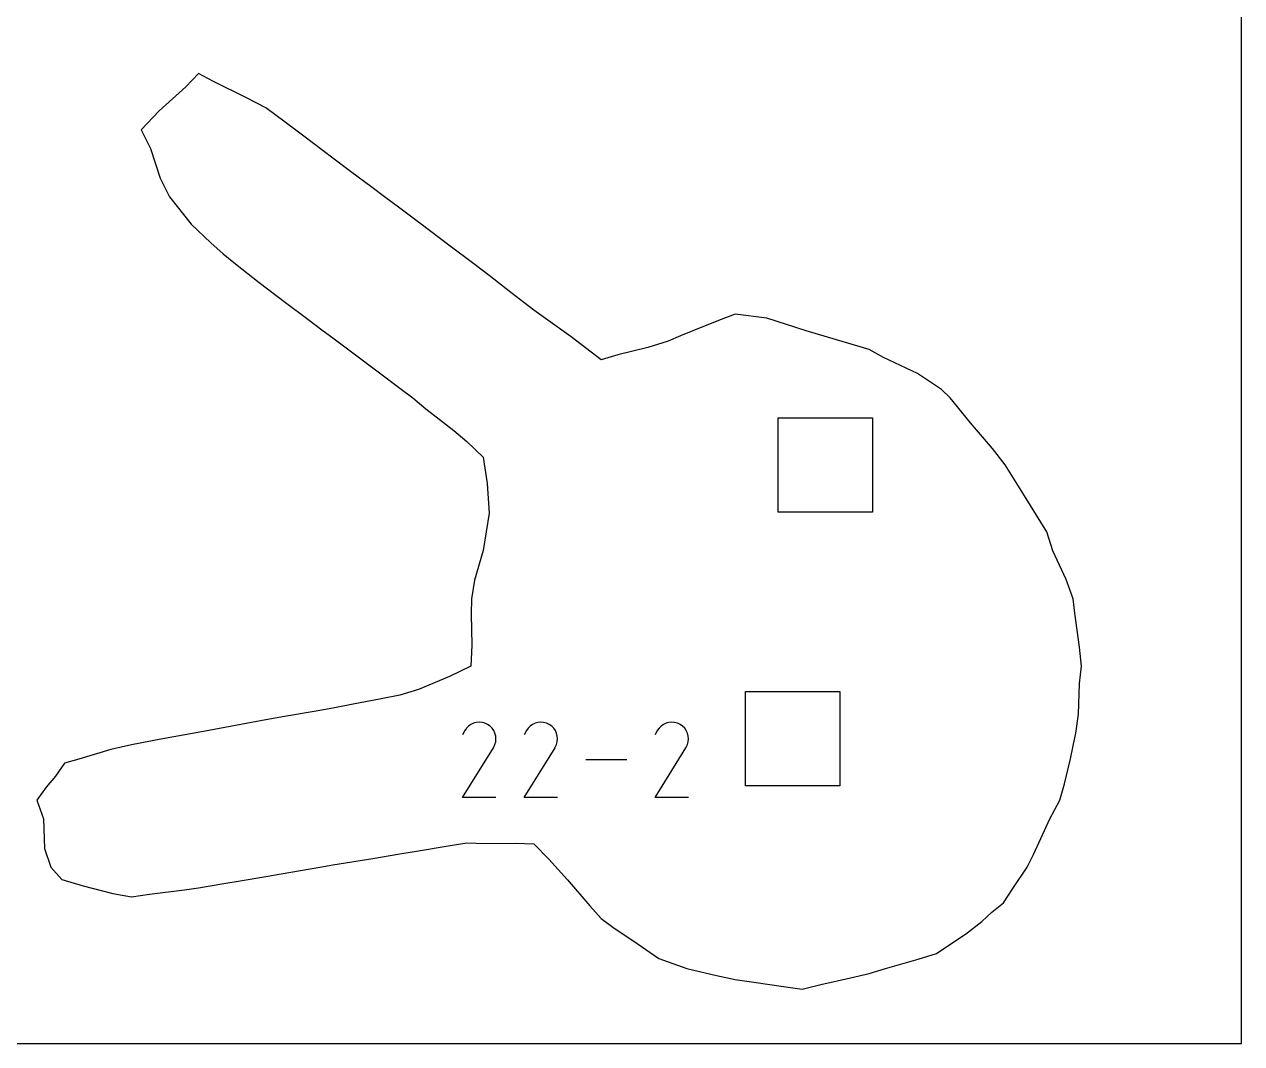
# Model space of a CAD drawing. Extents: x 0 to 12.2, y 0 to 12.
# Drawn here: x 9.935 to 12, y 0 to 1.73 of the extents above; entities that cross this region are included whole.
import ezdxf

# ---------------------------------------------------------------- set-up
doc = ezdxf.new("R2010")
doc.units = 0

msp = doc.modelspace()

# ---------------------------------------------------------------- linework, layer by layer
at = {"layer": 'annotation', "color": 1}
for p, q in [((10.688496, 0.538988), (10.684954, 0.535493)), ((10.692521, 0.541763), (10.688496, 0.538988)), ((10.69692, 0.543791), (10.692521, 0.541763)), ((10.701586, 0.545043), (10.69692, 0.543791)), ((10.706411, 0.545491), (10.701586, 0.545043)), ((10.711287, 0.545107), (10.706411, 0.545491)), ((10.716106, 0.543863), (10.711287, 0.545107)), ((10.720761, 0.541732), (10.716106, 0.543863)), ((10.724924, 0.538776), (10.720761, 0.541732)), ((10.720761, 0.541732), (10.720761, 0.541732)), ((10.728405, 0.535228), (10.724924, 0.538776)), ((10.79303, 0.538988), (10.789487, 0.535493)), ((10.797055, 0.541763), (10.79303, 0.538988)), ((10.801454, 0.543791), (10.797055, 0.541763)), ((10.80612, 0.545043), (10.801454, 0.543791)), ((10.810944, 0.545491), (10.80612, 0.545043)), ((10.81582, 0.545107), (10.810944, 0.545491)), ((10.820639, 0.543863), (10.81582, 0.545107)), ((10.825294, 0.541732), (10.820639, 0.543863)), ((10.829458, 0.538776), (10.825294, 0.541732)), ((10.825294, 0.541732), (10.825294, 0.541732)), ((10.832939, 0.535228), (10.829458, 0.538776)), ((11.015176, 0.538988), (11.011634, 0.535493)), ((11.019201, 0.541763), (11.015176, 0.538988)), ((11.0236, 0.543791), (11.019201, 0.541763)), ((11.028266, 0.545043), (11.0236, 0.543791)), ((11.03309, 0.545491), (11.028266, 0.545043)), ((11.037966, 0.545107), (11.03309, 0.545491)), ((11.042786, 0.543863), (11.037966, 0.545107)), ((11.04744, 0.541732), (11.042786, 0.543863)), ((11.051604, 0.538776), (11.04744, 0.541732)), ((11.04744, 0.541732), (11.04744, 0.541732)), ((11.055085, 0.535228), (11.051604, 0.538776)), ((10.682001, 0.531306), (10.678281, 0.524169)), ((10.684954, 0.535493), (10.682001, 0.531306)), ((10.731173, 0.531198), (10.728405, 0.535228)), ((10.733196, 0.526794), (10.731173, 0.531198)), ((10.734445, 0.522125), (10.733196, 0.526794)), ((10.734887, 0.517299), (10.734445, 0.522125)), ((10.734492, 0.512426), (10.734887, 0.517299)), ((10.786535, 0.531306), (10.782814, 0.524169)), ((10.789487, 0.535493), (10.786535, 0.531306)), ((10.835706, 0.531198), (10.832939, 0.535228)), ((10.83773, 0.526794), (10.835706, 0.531198)), ((10.838978, 0.522125), (10.83773, 0.526794)), ((10.83942, 0.517299), (10.838978, 0.522125)), ((10.839025, 0.512426), (10.83942, 0.517299)), ((11.008681, 0.531306), (11.00496, 0.524169)), ((11.011634, 0.535493), (11.008681, 0.531306)), ((11.057853, 0.531198), (11.055085, 0.535228)), ((11.059876, 0.526794), (11.057853, 0.531198)), ((11.061124, 0.522125), (11.059876, 0.526794)), ((11.061566, 0.517299), (11.061124, 0.522125)), ((11.061172, 0.512426), (11.061566, 0.517299)), ((10.6782, 0.4179), (10.730563, 0.502196)), ((10.730563, 0.502196), (10.730625, 0.502274)), ((10.730563, 0.502196), (10.730563, 0.502196)), ((10.730625, 0.502274), (10.730685, 0.502352)), ((10.730685, 0.502352), (10.730743, 0.502431)), ((10.730743, 0.502431), (10.730799, 0.502513)), ((10.730799, 0.502513), (10.730854, 0.502597)), ((10.730854, 0.502597), (10.730908, 0.502684)), ((10.730908, 0.502684), (10.730961, 0.502775)), ((10.730961, 0.502775), (10.731014, 0.502871)), ((10.731014, 0.502871), (10.731067, 0.502972)), ((10.731067, 0.502972), (10.733229, 0.507615)), ((10.731067, 0.502972), (10.731067, 0.502972)), ((10.733229, 0.507615), (10.734492, 0.512426)), ((10.782734, 0.4179), (10.835096, 0.502196)), ((10.835096, 0.502196), (10.835159, 0.502274)), ((10.835096, 0.502196), (10.835096, 0.502196)), ((10.835159, 0.502274), (10.835219, 0.502352)), ((10.835219, 0.502352), (10.835277, 0.502431)), ((10.835277, 0.502431), (10.835333, 0.502513)), ((10.835333, 0.502513), (10.835387, 0.502597)), ((10.835387, 0.502597), (10.835441, 0.502684)), ((10.835441, 0.502684), (10.835494, 0.502775)), ((10.835494, 0.502775), (10.835547, 0.502871)), ((10.835547, 0.502871), (10.8356, 0.502972)), ((10.8356, 0.502972), (10.837762, 0.507615)), ((10.8356, 0.502972), (10.8356, 0.502972)), ((10.837762, 0.507615), (10.839025, 0.512426)), ((11.00488, 0.4179), (11.057242, 0.502196)), ((11.057242, 0.502196), (11.057305, 0.502274)), ((11.057242, 0.502196), (11.057242, 0.502196)), ((11.057305, 0.502274), (11.057365, 0.502352)), ((11.057365, 0.502352), (11.057423, 0.502431)), ((11.057423, 0.502431), (11.057479, 0.502513)), ((11.057479, 0.502513), (11.057534, 0.502597)), ((11.057534, 0.502597), (11.057587, 0.502684)), ((11.057587, 0.502684), (11.05764, 0.502775)), ((11.05764, 0.502775), (11.057693, 0.502871)), ((11.057693, 0.502871), (11.057746, 0.502972)), ((11.057746, 0.502972), (11.059909, 0.507615)), ((11.057746, 0.502972), (11.057746, 0.502972)), ((11.059909, 0.507615), (11.061172, 0.512426)), ((10.957035, 0.481697), (10.88727, 0.481697)), ((10.734867, 0.4179), (10.6782, 0.4179)), ((10.839401, 0.4179), (10.782734, 0.4179)), ((11.061547, 0.4179), (11.00488, 0.4179))]:
    msp.add_line(p, q, dxfattribs=at)
at = {"layer": 'boundary', "color": 5}
for p, q in [((10.230456, 1.646198), (10.208608, 1.623908)), ((10.255668, 1.633124), (10.230456, 1.646198)), ((10.311465, 1.605358), (10.255668, 1.633124)), ((10.208608, 1.623908), (10.16343, 1.582849)), ((10.344236, 1.588339), (10.311465, 1.605358)), ((10.16343, 1.582849), (10.13316, 1.551122)), ((10.377207, 1.563746), (10.344236, 1.588339)), ((10.13316, 1.551122), (10.149088, 1.519355)), ((10.408974, 1.539891), (10.377207, 1.563746)), ((10.458016, 1.502614), (10.408974, 1.539891)), ((10.149088, 1.519355), (10.165233, 1.46911)), ((10.488068, 1.480235), (10.458016, 1.502614)), ((10.165233, 1.46911), (10.18116, 1.437342)), ((10.524897, 1.452784), (10.488068, 1.480235)), ((10.545636, 1.437342), (10.524897, 1.452784)), ((10.18116, 1.437342), (10.218077, 1.390777)), ((10.571796, 1.41771), (10.545636, 1.437342)), ((10.60566, 1.392347), (10.571796, 1.41771)), ((10.218077, 1.390777), (10.250925, 1.35901)), ((10.656979, 1.353414), (10.60566, 1.392347)), ((10.250925, 1.35901), (10.272337, 1.340457)), ((10.697117, 1.323562), (10.656979, 1.353414)), ((10.272337, 1.340457), (10.292806, 1.323562)), ((10.292806, 1.323562), (10.332937, 1.291696)), ((10.723192, 1.303506), (10.697117, 1.323562)), ((10.760254, 1.274993), (10.723192, 1.303506)), ((10.332937, 1.291696), (10.377844, 1.257682)), ((10.799356, 1.244918), (10.760254, 1.274993)), ((10.377844, 1.257682), (10.415785, 1.229341)), ((10.830603, 1.222218), (10.799356, 1.244918)), ((10.415785, 1.229341), (10.441978, 1.209782)), ((10.862371, 1.199319), (10.830603, 1.222218)), ((11.112619, 1.2271), (11.068669, 1.209782)), ((11.140696, 1.237812), (11.112619, 1.2271)), ((11.194342, 1.231254), (11.140696, 1.237812)), ((11.261166, 1.209782), (11.194342, 1.231254)), ((10.441978, 1.209782), (10.458016, 1.197786)), ((10.913136, 1.160628), (10.862371, 1.199319)), ((11.047792, 1.201066), (11.026916, 1.19235)), ((11.068669, 1.209782), (11.047792, 1.201066)), ((11.312531, 1.194622), (11.261166, 1.209782)), ((10.458016, 1.197786), (10.485116, 1.177502)), ((10.485116, 1.177502), (10.537281, 1.138392)), ((10.99285, 1.181614), (10.941403, 1.168774)), ((11.026916, 1.19235), (10.99285, 1.181614)), ((11.368257, 1.178025), (11.312531, 1.194622)), ((11.392595, 1.164725), (11.368257, 1.178025)), ((10.941403, 1.168774), (10.913136, 1.160628)), ((11.450171, 1.137277), (11.392595, 1.164725)), ((10.537281, 1.138392), (10.571796, 1.112557)), ((11.490818, 1.110207), (11.450171, 1.137277)), ((10.571796, 1.112557), (10.593873, 1.096002)), ((10.593873, 1.096002), (10.61613, 1.077375)), ((11.505691, 1.096002), (11.490818, 1.110207)), ((11.540114, 1.053662), (11.505691, 1.096002)), ((10.61613, 1.077375), (10.663319, 1.040817)), ((11.577285, 1.010057), (11.540114, 1.053662)), ((10.663319, 1.040817), (10.685576, 1.02219)), ((10.685576, 1.02219), (10.713442, 0.995362)), ((10.713442, 0.995362), (10.720021, 0.950454)), ((11.598887, 0.982222), (11.577285, 1.010057)), ((11.618324, 0.95076), (11.598887, 0.982222)), ((10.720021, 0.950454), (10.723169, 0.900209)), ((11.641742, 0.913429), (11.618324, 0.95076)), ((11.669572, 0.868442), (11.641742, 0.913429)), ((10.723169, 0.900209), (10.718363, 0.868442)), ((10.718363, 0.868442), (10.713387, 0.836674)), ((11.67991, 0.836341), (11.669572, 0.868442)), ((10.713387, 0.836674), (10.698396, 0.786429)), ((11.702136, 0.787744), (11.67991, 0.836341)), ((10.698396, 0.786429), (10.69342, 0.754662)), ((11.714251, 0.754662), (11.702136, 0.787744)), ((10.69342, 0.754662), (10.693044, 0.728894)), ((11.716954, 0.7304), (11.714251, 0.754662)), ((10.693044, 0.728894), (10.694059, 0.676039)), ((11.724662, 0.673003), (11.716954, 0.7304)), ((10.694059, 0.676039), (10.69243, 0.640882)), ((11.728172, 0.640882), (11.724662, 0.673003)), ((10.69243, 0.640882), (10.656271, 0.623385)), ((11.725082, 0.611086), (11.728172, 0.640882)), ((10.656271, 0.623385), (10.603416, 0.601107)), ((10.603416, 0.601107), (10.571796, 0.591172)), ((11.722949, 0.559373), (11.725082, 0.611086)), ((10.540029, 0.58523), (10.489783, 0.575557)), ((10.571796, 0.591172), (10.540029, 0.58523)), ((10.426248, 0.563944), (10.376003, 0.555116)), ((10.458016, 0.569615), (10.426248, 0.563944)), ((10.489783, 0.575557), (10.458016, 0.569615)), ((11.718435, 0.527102), (11.722949, 0.559373)), ((10.310886, 0.543309), (10.238532, 0.529993)), ((10.344236, 0.549445), (10.310886, 0.543309)), ((10.376003, 0.555116), (10.344236, 0.549445)), ((10.166518, 0.516546), (10.116676, 0.507133)), ((10.238532, 0.529993), (10.166518, 0.516546)), ((11.714016, 0.505267), (11.718435, 0.527102)), ((10.081418, 0.499333), (10.027511, 0.482551)), ((10.116676, 0.507133), (10.081418, 0.499333)), ((11.709597, 0.483432), (11.714016, 0.505267)), ((10.002896, 0.475978), (9.987407, 0.454248)), ((10.027511, 0.482551), (10.002896, 0.475978)), ((11.699375, 0.441045), (11.709597, 0.483432)), ((9.971718, 0.435052), (9.956229, 0.413322)), ((9.987407, 0.454248), (9.971718, 0.435052)), ((11.691509, 0.413322), (11.699375, 0.441045)), ((9.956229, 0.413322), (9.967065, 0.381554)), ((11.674639, 0.381532), (11.691509, 0.413322)), ((9.967065, 0.381554), (9.96911, 0.331309)), ((11.646866, 0.320977), (11.674639, 0.381532)), ((9.96911, 0.331309), (9.979946, 0.299541)), ((10.603563, 0.327375), (10.653809, 0.335673)), ((10.653809, 0.335673), (10.685576, 0.340968)), ((10.685576, 0.340968), (10.717344, 0.339464)), ((10.717344, 0.339464), (10.767589, 0.340388)), ((10.767589, 0.340388), (10.799356, 0.338883)), ((10.799356, 0.338883), (10.824601, 0.313337)), ((10.458016, 0.303378), (10.525783, 0.314479)), ((10.525783, 0.314479), (10.571796, 0.322079)), ((10.571796, 0.322079), (10.603563, 0.327375)), ((10.824601, 0.313337), (10.856368, 0.278249)), ((11.635856, 0.299541), (11.646866, 0.320977)), ((9.979946, 0.299541), (9.998243, 0.278723)), ((10.344236, 0.283975), (10.386947, 0.291135)), ((10.386947, 0.291135), (10.435965, 0.299541)), ((10.435965, 0.299541), (10.458016, 0.303378)), ((11.611672, 0.263083), (11.635856, 0.299541)), ((9.998243, 0.278723), (10.034663, 0.267863)), ((10.230456, 0.264292), (10.273457, 0.271722)), ((10.273457, 0.271722), (10.301234, 0.276248)), ((10.301234, 0.276248), (10.344236, 0.283975)), ((10.856368, 0.278249), (10.894096, 0.233671)), ((10.034663, 0.267863), (10.084908, 0.255024)), ((10.084908, 0.255024), (10.116676, 0.249395)), ((10.116676, 0.249395), (10.146901, 0.253624)), ((10.146901, 0.253624), (10.206485, 0.260964)), ((10.206485, 0.260964), (10.230456, 0.264292)), ((11.595817, 0.23918), (11.611672, 0.263083)), ((10.894096, 0.233671), (10.913136, 0.212379)), ((11.576082, 0.223257), (11.595817, 0.23918)), ((10.913136, 0.212379), (10.935365, 0.196237)), ((11.531456, 0.185761), (11.558955, 0.207169)), ((11.558955, 0.207169), (11.576082, 0.223257)), ((10.935365, 0.196237), (10.967132, 0.175025)), ((10.967132, 0.175025), (11.011064, 0.144433)), ((11.482037, 0.153088), (11.506746, 0.169425)), ((11.506746, 0.169425), (11.531456, 0.185761)), ((11.45093, 0.143476), (11.482037, 0.153088)), ((11.011064, 0.144433), (11.058684, 0.127286)), ((11.058684, 0.127286), (11.108929, 0.115571)), ((11.368257, 0.119342), (11.39602, 0.127755)), ((11.39602, 0.127755), (11.45093, 0.143476)), ((11.108929, 0.115571), (11.140696, 0.109161)), ((11.140696, 0.109161), (11.172464, 0.104532)), ((11.172464, 0.104532), (11.222709, 0.097128)), ((11.286244, 0.100281), (11.336489, 0.111561)), ((11.336489, 0.111561), (11.368257, 0.119342)), ((11.222709, 0.097128), (11.254476, 0.0925)), ((11.254476, 0.0925), (11.286244, 0.100281))]:
    msp.add_line(p, q, dxfattribs=at)
at = {"layer": 'frame', "color": 5}
for p, q in [((12, 0), (12, 12)), ((0, 0), (12, 0))]:
    msp.add_line(p, q, dxfattribs=at)
at = {"layer": 'hole', "color": 5}
for p, q in [((11.213618, 0.902274), (11.213618, 1.062274)), ((11.213618, 1.062274), (11.373618, 1.062274)), ((11.373618, 1.062274), (11.373618, 0.902274)), ((11.373618, 0.902274), (11.213618, 0.902274)), ((11.158262, 0.437571), (11.158262, 0.597571)), ((11.158262, 0.597571), (11.318262, 0.597571)), ((11.318262, 0.597571), (11.318262, 0.437571)), ((11.318262, 0.437571), (11.158262, 0.437571))]:
    msp.add_line(p, q, dxfattribs=at)

doc.saveas('drawing.dxf')
